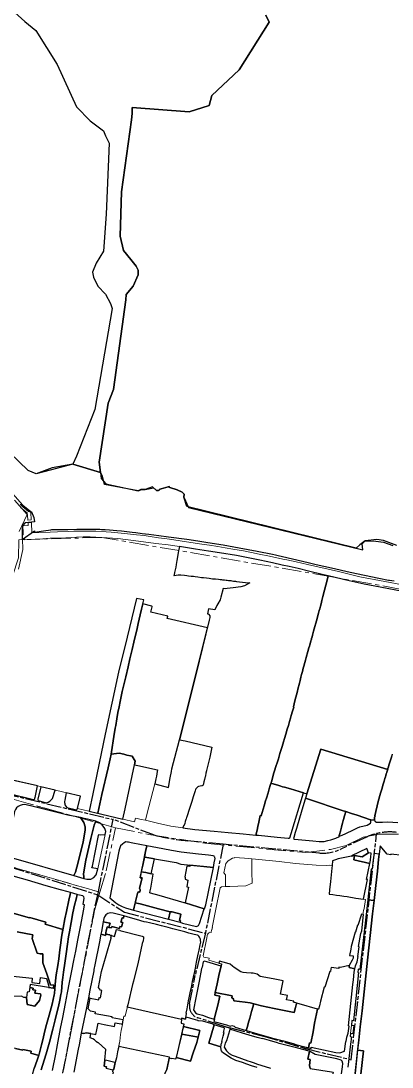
# Model space of a CAD drawing. Header units: millimetres. Extents: x 125232 to 134072, y 142885 to 152835.
# Drawn here: x 130774 to 131383, y 148091 to 149808 of the extents above; entities that cross this region are included whole.
import ezdxf

# ---------------------------------------------------------------- set-up
doc = ezdxf.new("R2010")
doc.units = ezdxf.units.MM
doc.linetypes.add('ACAD_ISO08W100', pattern=[36, 24, -3, 6, -3])
doc.linetypes.add('CENTER', pattern=[50.8, 31.75, -6.35, 6.35, -6.35])
for name, color, linetype, lineweight in [('apartment', 42, 'Continuous', 0), ('government', 221, 'Continuous', 0), ('historical site', 232, 'Continuous', 0), ('municipal utilities', 151, 'Continuous', 0), ('parking', 8, 'Continuous', 0), ('school', 31, 'Continuous', 0), ('super block', 6, 'CENTER', 0)]:
    doc.layers.add(name, color=color, linetype=linetype, lineweight=lineweight)
for name, color, linetype in [('commerce', 10, 'Continuous'), ('commerce and residence', 32, 'Continuous'), ('culture', 21, 'Continuous'), ('green & plaza', 80, 'Continuous'), ('hospital', 231, 'Continuous'), ('military', 76, 'Continuous'), ('research & university', 30, 'Continuous'), ('residence', 2, 'Continuous'), ('residence-bad', 41, 'Continuous'), ('villadom', 51, 'Continuous'), ('water', 4, 'Continuous'), ('老城北中心线', 7, 'ACAD_ISO08W100')]:
    doc.layers.add(name, color=color, linetype=linetype)

msp = doc.modelspace()

# ---------------------------------------------------------------- linework, layer by layer
at = {"layer": 'apartment'}
for points in [[(130966.3, 148263.8), (130970.6, 148283.7), (130972.9, 148294.1), (130974.5, 148298.7), (130975.3, 148303.1), (130974.9, 148304.9), (130973, 148306.1), (130936.1, 148315.6), (130936.2, 148315.9), (130930.7, 148317.3), (130927.5, 148305.8), (130922.7, 148307.1), (130921.6, 148303.3), (130921.9, 148303.1), (130913.8, 148274.4), (130906.3, 148248.2), (130901.2, 148221.8), (130904.7, 148217.4), (130906.6, 148216.9), (130904.4, 148205.3), (130902.3, 148205.6), (130901.8, 148201.8), (130887.9, 148204.6), (130884.2, 148186.8), (130888.3, 148183), (130896.3, 148181.6), (130895.8, 148179), (130923.6, 148173.8), (130923.5, 148172.3), (130942, 148168.8), (130943.1, 148175), (130944.2, 148174.8), (130944.9, 148175.2), (130948.1, 148188.6), (130949.5, 148193.6), (130952.4, 148205.6), (130953.4, 148210.7), (130953.8, 148212.5), (130957.3, 148227.2), (130958.5, 148232.3)], [(131038.8, 148150.2), (131041.5, 148162.3), (131036.7, 148163.3), (131037.7, 148170.2), (130948.6, 148190.5), (130948.1, 148188.6), (130944.9, 148175.2), (130944.2, 148174.8), (130943.1, 148175), (130942, 148168.8), (130940.7, 148161.4), (130938.6, 148151.3), (130937.3, 148145), (130936.3, 148134.1), (130934.5, 148125.4), (131017.7, 148107.8), (131017.2, 148105.9), (131021.5, 148105), (131021.7, 148105.7), (131027.8, 148104.3), (131028.7, 148107.2), (131032.7, 148123.7)], [(130936.3, 148134.1), (130937.3, 148145), (130938.6, 148151.3), (130940.7, 148161.4), (130938.4, 148162.2), (130928.9, 148164.2), (130927.7, 148158.1), (130910.8, 148161.6), (130900.6, 148163.4), (130898.4, 148152.4), (130896.8, 148145.1), (130895, 148145.5), (130889, 148146.6), (130887.4, 148139.6), (130892, 148137.6), (130894.5, 148136), (130897.9, 148133), (130900.5, 148131.2), (130900.7, 148131.7), (130913.2, 148120.3), (130911.9, 148102.6), (130915, 148102.1), (130925.7, 148099.4), (130928.6, 148099), (130930.6, 148106.8), (130932.7, 148116.6)]]:
    msp.add_lwpolyline(points, close=True, dxfattribs=at)
at = {"layer": 'commerce'}
for points in [[(130960.3, 148587.3), (130961.6, 148593.2), (130956.4, 148601.3), (130954, 148601.9), (130947.8, 148603.4), (130942.7, 148604.6), (130935.4, 148606.4), (130921.9, 148604.8), (130920.7, 148597.1), (130917, 148582.2), (130907, 148538.9), (130900.3, 148508.3), (130900.3, 148507.8), (130906.7, 148506.5), (130941.2, 148498.2), (130941.2, 148498.2), (130945.1, 148515.2)], [(131237.5, 148541.3), (131216.4, 148547.7), (131206.6, 148550.5), (131203.3, 148551.4), (131200.1, 148552.4), (131197, 148553.4), (131184.1, 148557.4), (131182.9, 148553.5), (131181.4, 148548.2), (131179.4, 148541.5), (131176.8, 148532.4), (131175.4, 148528.1), (131173.1, 148520.2), (131168.1, 148503.8), (131166.6, 148504.2), (131164.2, 148493.2), (131162.6, 148486.2), (131161.3, 148480.4), (131159.2, 148472.1), (131163.8, 148471.7), (131194.1, 148468.7), (131212.2, 148466.9), (131214.3, 148467), (131215.2, 148467.7), (131217.4, 148474.7)], [(131304.5, 148501.9), (131305.4, 148505.4), (131306.9, 148510.7), (131302.7, 148511.8), (131244.2, 148531.4), (131240.8, 148532.4), (131240.3, 148530.9), (131234.7, 148513.1), (131225.9, 148482.9), (131223.9, 148476.5), (131221.5, 148468.3), (131221.1, 148466.6), (131222.7, 148465.5), (131253.1, 148462.4), (131263.3, 148461.5), (131271.2, 148461.5), (131277.6, 148463.2), (131282.4, 148464.3), (131290.6, 148467), (131296.6, 148469.7), (131296.3, 148470.3), (131296, 148471.2), (131296.4, 148472.8), (131298, 148478.4), (131298.6, 148480.7), (131299.8, 148484.8), (131300.6, 148487.9), (131301.7, 148491.7), (131302.8, 148495.8), (131303.7, 148499.2)], [(130978.5, 148445.1), (130980.5, 148454.3), (130957.4, 148458.9), (130954.7, 148459.5), (130950.6, 148460.3), (130949.1, 148460.6), (130946.4, 148460.8), (130946.2, 148460.8), (130943.6, 148459.5), (130940.5, 148457.3), (130937.5, 148454.4), (130935.7, 148449.7), (130934.6, 148445.9), (130919.9, 148368.9), (130929.8, 148360.7), (130934.5, 148357.8), (130940.2, 148355), (130945.8, 148352.8), (130958.7, 148348.7), (130965.5, 148376.3), (130966.5, 148379), (130969, 148378.4), (130969.9, 148382.4), (130968.8, 148384.8), (130973.1, 148401.7), (130969.4, 148402.2), (130974.4, 148425.3)], [(131347.8, 148436.1), (131348.3, 148442.5), (131343.9, 148442.9), (131333.9, 148436.6), (131321.1, 148438.4), (131320.2, 148431.5), (131346.4, 148425.5), (131347, 148427.8)], [(131358.7, 148413), (131360.7, 148431.8), (131361.8, 148441), (131353.3, 148441.9), (131352.5, 148435.4), (131351.4, 148427.3), (131350.2, 148416), (131348.6, 148416.2), (131343.5, 148371.9), (131343, 148365.8), (131353.2, 148364.7), (131356, 148389.1)], [(130993.4, 148433.3), (130980.8, 148435.5), (130976.6, 148435.9), (130974.4, 148425.3), (130971.5, 148412), (130978.7, 148410.5), (130987.8, 148408.5)], [(130941.1, 148328.7), (130938.1, 148329.4), (130939.9, 148336.1), (130942.2, 148335.7), (130943, 148339.4), (130934.1, 148341.9), (130925.6, 148344.1), (130921.2, 148344.5), (130916.8, 148343.4), (130913.6, 148341.3), (130911, 148338), (130909.8, 148335.1), (130908.9, 148329.8), (130911.5, 148329.3), (130917, 148328.2), (130920.3, 148327.5), (130918.9, 148322.5), (130918.5, 148320.7), (130922.5, 148319.7), (130923.2, 148322.1), (130935.5, 148319), (130936.4, 148322.3), (130939.3, 148321.7)], [(131036.6, 148342.5), (131022, 148346.3), (131019.1, 148345.9), (131016, 148334.1), (131035.3, 148329), (131035.9, 148331.4), (131034, 148331.9)], [(131331.7, 148310.4), (131333, 148315.2), (131336.2, 148341.7), (131335, 148341.8), (131332.9, 148342.2), (131326.8, 148323.9), (131326, 148324.2), (131322.8, 148312.8), (131322.1, 148312.9), (131315.7, 148289.5), (131315.1, 148285.1), (131313.2, 148274.6), (131319.1, 148274.1), (131318.9, 148270.3), (131317.6, 148266.7), (131312.5, 148258.3), (131312.2, 148254.6), (131321.6, 148252.8), (131323, 148257.5), (131325.6, 148263.9), (131327.1, 148272.8), (131326.5, 148273.1), (131328.9, 148288.9), (131327.5, 148289.1)], [(130921.9, 148303.1), (130921.6, 148303.3), (130922.7, 148307.1), (130919.9, 148307.9), (130919.9, 148308.3), (130913.1, 148309.3), (130912.8, 148307.6), (130909.6, 148308.3), (130905.3, 148309.5), (130902.8, 148296.9), (130895.2, 148259), (130893.6, 148251.8), (130893.6, 148249.6), (130887.1, 148217.5), (130884.7, 148205.3), (130901.8, 148201.8), (130902.3, 148205.6), (130904.4, 148205.3), (130906.6, 148216.9), (130904.7, 148217.4), (130901.2, 148221.8), (130906.3, 148248.2), (130913.8, 148274.4)], [(130942, 148168.8), (130923.5, 148172.3), (130923.6, 148173.8), (130895.8, 148179), (130896.3, 148181.6), (130888.3, 148183), (130884.2, 148186.8), (130887.9, 148204.6), (130884.7, 148205.3), (130881.4, 148188.8), (130877.3, 148168.1), (130873.1, 148147), (130876.6, 148146.4), (130881.8, 148147.9), (130895, 148145.5), (130896.8, 148145.1), (130898.4, 148152.4), (130900.6, 148163.4), (130910.8, 148161.6), (130927.7, 148158.1), (130928.9, 148164.2), (130938.4, 148162.2), (130940.7, 148161.4)]]:
    msp.add_lwpolyline(points, close=True, dxfattribs=at)
msp.add_lwpolyline([(131322.2, 148081.2), (131328.1, 148135.5), (131330.7, 148157.4), (131333.6, 148183.5), (131342.3, 148266.8), (131346.9, 148307.1), (131350.9, 148342.7), (131353.2, 148364.7), (131343, 148365.8), (131330.2, 148251.8), (131327.2, 148252.3), (131326.8, 148246.6), (131327.9, 148246.5), (131323.3, 148204), (131319.4, 148167.4), (131316.8, 148167.7), (131316, 148160), (131319.9, 148159.5), (131318.4, 148146.1), (131314.6, 148146.6), (131314, 148141.4), (131316.4, 148141), (131314.8, 148129.1), (131310.2, 148091.5)], dxfattribs=at)
at = {"layer": 'commerce and residence'}
for points in [[(131090.9, 148437.3), (131089.4, 148438.3), (131081.5, 148438.9), (131065.2, 148440.5), (131036.8, 148444), (131020.8, 148446.9), (131006.7, 148449.5), (130980.5, 148454.3), (130978.5, 148445.1), (130976.6, 148435.9), (130980.8, 148435.5), (131028.9, 148427.2), (131036.6, 148424.1), (131090, 148418.9), (131091.3, 148426.8), (131092.4, 148433.6), (131092.3, 148434.7), (131092, 148435.7), (131091.5, 148436.5)], [(131302.1, 148097.6), (131301.2, 148100.9), (131299.4, 148103), (131292.3, 148104.9), (131256.7, 148112.2), (131247.2, 148117.5), (131244.6, 148104.5), (131248.5, 148103.9), (131247.2, 148093.9), (131248.7, 148089.3), (131283.2, 148083.7), (131286, 148083.1), (131285.3, 148078.9), (131299.2, 148076.6), (131301.4, 148091.9)]]:
    msp.add_lwpolyline(points, close=True, dxfattribs=at)
at = {"layer": 'culture'}
msp.add_lwpolyline([(130739.7, 148350.2), (130788.3, 148336.2), (130788.6, 148336.7), (130814.9, 148329), (130814.1, 148325.8), (130843, 148317.1), (130843.4, 148319.4), (130846.2, 148334.5), (130848.8, 148346.8), (130852.8, 148365.3), (130854.8, 148374.6), (130855.6, 148377.8), (130851.5, 148379.1), (130839, 148382.4), (130815.7, 148389), (130785.1, 148397.9), (130751.5, 148407.5)], dxfattribs=at)
at = {"layer": 'government'}
msp.add_lwpolyline([(130745.1, 148565.6), (130801.3, 148552.7), (130871.6, 148535.7), (130867.1, 148515.8), (130885.6, 148511.1), (130885.8, 148511.1), (130892.2, 148539.7), (130912.4, 148637.7), (130934.4, 148739.2), (130948.3, 148796.8), (130963.6, 148860.3), (130975.6, 148858.1), (130974, 148851.2), (130989.6, 148847.5), (130987.2, 148837.9), (131015.1, 148831.2), (131014.2, 148827.3), (131080, 148812.2), (131083.1, 148824.5), (131084.1, 148828.8), (131084, 148830.5), (131083.8, 148832), (131082.5, 148834.2), (131081.6, 148834.9), (131080.1, 148835.2), (131082, 148843.4), (131091.9, 148841.4), (131092.6, 148842.8), (131095.6, 148848.7), (131097.2, 148851.6), (131100.6, 148858), (131102.2, 148862.5), (131105.7, 148876.7), (131110.2, 148876.1), (131112.6, 148876.7), (131122.2, 148877.5), (131134.5, 148879.5), (131140.9, 148880.8), (131149.3, 148885.7), (131147.1, 148885.7), (131127.8, 148888), (131125.9, 148888.4), (131122.7, 148888.9), (131120.2, 148889.4), (131118.4, 148889.5), (131115.8, 148889.8), (131114.4, 148889.9), (131112.5, 148890.1), (131110.6, 148890.3), (131108, 148890.7), (131105.7, 148891), (131104.7, 148891.1), (131102.8, 148891.4), (131101, 148891.5), (131098, 148891.8), (131093.1, 148892.2), (131088.2, 148892.7), (131083.1, 148893.3), (131078.5, 148893.9), (131073.7, 148894.5), (131070.2, 148894.9), (131064.1, 148895.8), (131059.9, 148896.4), (131057.4, 148896.7), (131053.4, 148897.1), (131048.9, 148897.6), (131046, 148897.9), (131042.3, 148898.5), (131036.1, 148899.3), (131033.6, 148899.2), (131031.8, 148898.9), (131025, 148897.9), (131025.2, 148899), (131026.2, 148902.6), (131028, 148911.8), (131028.9, 148916), (131029.8, 148922.7), (131032, 148934.9), (131032.8, 148938.4), (131034.1, 148945.4), (131033.9, 148945.4), (131015.7, 148948), (130995.2, 148950.5), (130967.2, 148954.2), (130945.7, 148957), (130933.2, 148958.4), (130906.7, 148960.4), (130887.5, 148961.3), (130876, 148961.5), (130865.4, 148960.8), (130847.8, 148959.9), (130836.6, 148959.3), (130822.3, 148959), (130804.2, 148957.8), (130790.8, 148957.1), (130779.9, 148956.5), (130779.8, 148958.1), (130776.8, 148958.1), (130777.2, 148940.4), (130770.1, 148908.4)], dxfattribs=at)
for points in [[(131153, 148411.6), (131152.7, 148429.7), (131153, 148433), (131140.9, 148434), (131124.6, 148435.1), (131124.6, 148434.5), (131121.2, 148434.2), (131114.1, 148429.9), (131110, 148425.2), (131106.9, 148410), (131109.5, 148406.8), (131109.7, 148387.8), (131116.9, 148387.7), (131143, 148388.6), (131153.2, 148393.3)], [(130789.4, 148226.8), (130819.5, 148221.9), (130819.8, 148224.2), (130816, 148237), (130806.3, 148238.3), (130804.9, 148228.6), (130791.9, 148230.2), (130792.6, 148237.4), (130740.3, 148242.6), (130739.4, 148233.6), (130739.9, 148233.6), (130739.1, 148226.6), (130724.8, 148228.2), (130723.3, 148210.9), (130722.9, 148206.2), (130775.2, 148207.9), (130779.1, 148205.8), (130783.5, 148205.4), (130784.2, 148214.2), (130787.8, 148215)]]:
    msp.add_lwpolyline(points, close=True, dxfattribs=at)
at = {"layer": 'green & plaza'}
for points in [[(130753.4, 149831.2), (130780.6, 149807), (130798.4, 149792.1), (130833.6, 149736.4), (130865.2, 149666.8), (130887.9, 149644.1), (130909.3, 149627.5), (130913, 149619.4), (130918.9, 149607), (130913.7, 149490.5), (130909.3, 149429.9), (130897.5, 149410.1), (130891.6, 149395.5), (130893.1, 149387.4), (130900.5, 149372.7), (130912.9, 149359.6), (130921, 149344.2), (130923.9, 149335.8), (130895.3, 149170.2), (130865.1, 149093.6), (130859.3, 149080.4), (130904.5, 149066.7), (130902.4, 149083.8), (130917.3, 149180.5), (130925.9, 149203), (130945.9, 149350.2), (130946.6, 149358.8), (130958.1, 149372.7), (130966.6, 149391.2), (130966.6, 149399), (130963, 149405.4), (130954.5, 149416.1), (130942.4, 149431), (130936.7, 149454.5), (130938.8, 149527.3), (130955.2, 149645.4), (130956.6, 149656), (130956.7, 149665.5), (131050, 149658.4), (131082.7, 149669.1), (131087, 149685.4), (131132, 149727.7), (131181.2, 149805.9), (131175.5, 149817.3)], [(131390.6, 148947), (131368.5, 148955.5), (131357.8, 148957), (131338.6, 148954.8), (131330, 148948.4), (131323.9, 148942.9), (131046.2, 149011.3), (131041.2, 149026.2), (131041.9, 149031.2), (131038.4, 149034.7), (131030.5, 149038.3), (131018.4, 149042.5), (131017, 149044), (131009.9, 149041.8), (131002.1, 149039.7), (131000.6, 149037.6), (130996.4, 149037.6), (130989.9, 149043.3), (130977.9, 149039), (130970.7, 149039), (130966.5, 149036.9), (130910.9, 149047.5), (130908.1, 149061), (130904.5, 149066.7), (130859.3, 149080.4), (130822.2, 149070.6), (130799.1, 149065), (130785.9, 149070.1), (130724.3, 149129.5)], [(130826, 148085.7), (130831.1, 148112.4), (130834, 148127.8), (130839.2, 148154.7), (130842.8, 148173), (130847.3, 148196), (130850.7, 148213.5), (130853.9, 148230.1), (130857.6, 148249.1), (130860.9, 148266.4), (130863.9, 148281.8), (130867.4, 148299.6), (130871.6, 148321.6), (130877.3, 148350.8), (130878.2, 148357.7), (130876, 148358.1), (130878, 148368.5), (130877.5, 148370.7), (130875.4, 148372.5), (130872.8, 148372.7), (130867.4, 148374.3), (130866.6, 148374.6), (130864.7, 148366.8), (130862.1, 148357.3), (130859.4, 148344.6), (130856.4, 148328.9), (130853.5, 148313.2), (130852.3, 148305.3), (130850.4, 148293.3), (130848.4, 148277.5), (130847.3, 148269.7), (130846.2, 148262.1), (130843.9, 148247.4), (130842.8, 148238.7), (130842, 148230.9), (130840.4, 148214.8), (130839.7, 148210.8), (130837.8, 148201.1), (130835.7, 148191.1), (130832.8, 148180.2), (130830.2, 148168.8), (130826.2, 148153.6), (130820.7, 148132.3), (130815.7, 148113.4), (130812.3, 148102.8), (130807.5, 148086.9)]]:
    msp.add_lwpolyline(points, dxfattribs=at)
msp.add_lwpolyline([(130760.2, 149032.5), (130777.3, 149013.6), (130788.8, 149004.1), (130791.4, 149002.5), (130795.2, 148993.1), (130796.5, 148986), (130781.5, 148984.4, 0.267518), (130776.2, 148975), (130776.3, 148957.2), (130796.3, 148971.3), (130796.6, 148968.8), (130811.3, 148971.1), (130823, 148973.1), (130824.6, 148973.4), (130845.8, 148973.5), (130847.2, 148973.4), (130850.8, 148973.4), (130865.7, 148974.2), (130868.7, 148973.8), (130889.7, 148974.2), (130891.2, 148973.8), (130895.6, 148974.2), (130897.1, 148974.1), (130900, 148974), (130903.3, 148974.2), (130906, 148973.6), (130912.1, 148973.4), (130919.6, 148972.7), (130931.5, 148971.6), (130939.1, 148971), (130956.8, 148969), (130962.8, 148968.4), (130973.1, 148967), (130983.9, 148965.6), (131000.1, 148963.4), (131000.1, 148963.8), (131016.4, 148961.5), (131046.2, 148957.3), (131064.1, 148954.8), (131080.4, 148952), (131105.6, 148948), (131132.1, 148943.2), (131161.6, 148937.7), (131186.7, 148932.8), (131191.7, 148931.9), (131196, 148930.9), (131226.7, 148923.7), (131247.2, 148918.9), (131258.3, 148916.1), (131283.2, 148910.5), (131314, 148903.6), (131337.4, 148898.3), (131360.9, 148893.7), (131377.1, 148890.5), (131378.7, 148890.5), (131386.1, 148889)], format="xyb", dxfattribs=at)
for points in [[(130760.4, 148562.1), (130755.8, 148541.5, 0.427978), (130756.9, 148539.9), (130794.7, 148530.4, 0.4873), (130796.7, 148531.5), (130797.1, 148533.1), (130797.2, 148533.7), (130801.3, 148552.7)], [(130830, 148545.8), (130806.5, 148551.5), (130801.9, 148530.8), (130801.8, 148529.9), (130802.3, 148528.7), (130815.7, 148525.2, 0.1698), (130826, 148532.1)], [(130871.6, 148535.7), (130848.1, 148541.4), (130846.1, 148529.2, 0.129323), (130846.3, 148521.9), (130849.3, 148517.6), (130865.3, 148513.6), (130866.3, 148514.5), (130867.1, 148515.8)], [(130877.4, 148492.5), (130871.6, 148500.7), (130851.1, 148504.8), (130794, 148518.8), (130782.9, 148521.6, 0.46301), (130763, 148507.4), (130761.5, 148499.6), (130759.1, 148488.5), (130750.8, 148449.8), (130753.4, 148440.8), (130756.3, 148437.7), (130761.8, 148434.2), (130861.1, 148405.6), (130863.7, 148411.5), (130865.9, 148419.4), (130876.1, 148460.7), (130879.6, 148480.6), (130879.7, 148483.4), (130879.4, 148485.6)]]:
    msp.add_lwpolyline(points, format="xyb", close=True, dxfattribs=at)
for points in [[(130911.7, 148482.7), (130907.4, 148488.8), (130903.1, 148492.2), (130896.8, 148494.7), (130894, 148488.6), (130888.7, 148466.2), (130880.7, 148431.1), (130876.9, 148408.6), (130877.1, 148403.7), (130877.3, 148401), (130882.1, 148399.8), (130888.5, 148400), (130893.4, 148402.5), (130897.4, 148406.9), (130900.1, 148416.5), (130890.3, 148418.4), (130891.5, 148421.3), (130901.5, 148471.5), (130901.6, 148472.8), (130905, 148472.3), (130912.2, 148473), (130913.1, 148478.2)], [(131343.9, 148442.9), (131341.3, 148450.1), (131316.1, 148438), (131316.3, 148437.4), (131321.1, 148438.4), (131333.9, 148436.6)], [(130915.6, 148321.5), (130918.5, 148320.7), (130918.9, 148322.5), (130920.3, 148327.5), (130917, 148328.2), (130911.5, 148329.3), (130908.9, 148329.8), (130906.2, 148313.9), (130905.3, 148309.5), (130909.6, 148308.3), (130912.8, 148307.6), (130913.1, 148309.3), (130913.6, 148312.2), (130914.1, 148314.6)]]:
    msp.add_lwpolyline(points, close=True, dxfattribs=at)
at = {"layer": 'historical site'}
for points in [[(130773.6, 149009.3), (130778.7, 149005), (130784.3, 149000.5), (130785.3, 148990.5), (130785.5, 148988.6), (130791, 148989), (130790.3, 149001.2), (130789.2, 149001.6), (130786.7, 149003.1), (130783.5, 149005.5), (130778, 149010.1), (130773, 149015)], [(131400.1, 148882.8), (131370.9, 148887.9), (131329.7, 148896), (131294.8, 148904.3), (131244.3, 148916), (131225.4, 148920.3), (131210, 148923.7), (131203.7, 148925), (131181.9, 148929.5), (131164.6, 148933.2), (131152.3, 148935.8), (131138.9, 148938.2), (131121.4, 148941.2), (131108.8, 148943.5), (131096.8, 148945.4), (131083.3, 148947.6), (131071, 148949.5), (131052.7, 148952.3), (131035, 148954.7), (131017.7, 148957.3), (131009.6, 148958.7), (131000, 148959.8), (130986.1, 148961.7), (130976.1, 148963.4), (130963.5, 148964.6), (130943.7, 148966.7), (130921.9, 148969.1), (130914, 148969.7), (130897, 148970.6), (130888.1, 148970.7), (130876.5, 148970.6), (130860.9, 148970.5), (130852, 148970.2), (130834, 148969.4), (130821.8, 148969), (130792.1, 148967.9), (130791.2, 148985), (130785.9, 148984.6), (130785.7, 148980.1), (130777.1, 148979.6), (130777.7, 148968.2), (130777.7, 148966.7), (130777.7, 148964.4), (130776.2, 148964.6), (130776.5, 148958.1), (130779.8, 148958.1), (130779.9, 148956.5), (130790.8, 148957.1), (130804.2, 148957.8), (130822.3, 148959), (130836.6, 148959.3), (130847.8, 148959.9), (130865.4, 148960.8), (130876, 148961.5), (130887.5, 148961.3), (130906.7, 148960.4), (130933.2, 148958.4), (130945.7, 148957), (130967.2, 148954.2), (130995.2, 148950.5), (131015.7, 148948), (131033.9, 148945.4), (131060.5, 148941.1), (131081.5, 148937.8), (131099.8, 148935.1), (131127.8, 148930.5), (131143.8, 148927.5), (131165.8, 148923.1), (131186.8, 148918.6), (131202.6, 148915.1), (131213.8, 148912.5), (131228.7, 148909.2), (131245.7, 148905.3), (131268.4, 148899.7), (131289.6, 148894.6), (131312.6, 148889.2), (131337.1, 148883.9), (131363.1, 148878.6), (131426.2, 148866.7)]]:
    msp.add_lwpolyline(points, dxfattribs=at)
at = {"layer": 'hospital'}
msp.add_lwpolyline([(130740.3, 148242.6), (130792.6, 148237.4), (130791.9, 148230.2), (130804.9, 148228.6), (130806.3, 148238.3), (130816, 148237), (130819.8, 148224.2), (130819.5, 148221.9), (130827.3, 148220.7), (130827.8, 148226.1), (130822.7, 148226.5), (130816.7, 148244.7), (130809.8, 148262.5), (130810.3, 148266.3), (130810.1, 148277.4), (130805.9, 148277.5), (130800.6, 148278.3), (130792.6, 148302.2), (130792.9, 148305.2), (130793.4, 148308.3), (130768.2, 148313.4)], dxfattribs=at)
msp.add_lwpolyline([(131335.9, 148118.3), (131326.3, 148119.3), (131322.2, 148081.2), (131313.7, 148009.9), (131323.6, 148009), (131327.4, 148041.8)], close=True, dxfattribs=at)
at = {"layer": 'military'}
msp.add_lwpolyline([(131401, 148438.6), (131380.8, 148440.9), (131380.6, 148439.8), (131374.5, 148440.5), (131363.5, 148454.3), (131361.8, 148441), (131360.7, 148431.8), (131358.7, 148413), (131356, 148389.1), (131353.2, 148364.6), (131350.9, 148342.7), (131346.9, 148307.1), (131342.3, 148266.8), (131333.6, 148183.5), (131330.7, 148157.4), (131328.1, 148135.5), (131326.3, 148119.3), (131335.9, 148118.3), (131327.4, 148041.8)], dxfattribs=at)
at = {"layer": 'municipal utilities'}
msp.add_lwpolyline([(131319.9, 148159.5), (131316, 148160), (131314.6, 148146.6), (131318.4, 148146.1)], close=True, dxfattribs=at)
at = {"layer": 'parking'}
msp.add_lwpolyline([(130912.2, 148473), (130905, 148472.3), (130901.6, 148472.8), (130901.5, 148471.5), (130891.5, 148421.3), (130890.3, 148418.4), (130900.1, 148416.5)], close=True, dxfattribs=at)
at = {"layer": 'research & university'}
msp.add_lwpolyline([(131080, 148812.2), (131014.2, 148827.3), (131015.1, 148831.2), (130987.2, 148837.9), (130989.4, 148846.7), (130988.7, 148847.7), (130974, 148851.2), (130972, 148842.6), (130969.8, 148833.3), (130966.5, 148819.2), (130964, 148808.1), (130961.6, 148797.9), (130959.3, 148788.5), (130956.5, 148776.7), (130952.8, 148761), (130949.8, 148748.1), (130946.1, 148731.9), (130942.4, 148716.5), (130940.3, 148707.5), (130936.7, 148691.5), (130935, 148682.7), (130933.3, 148673.4), (130931.4, 148662.7), (130929.7, 148652.1), (130928.9, 148647.4), (130926.5, 148633.6), (130922.5, 148608.6), (130921.9, 148604.8), (130935.4, 148606.4), (130942.7, 148604.6), (130947.8, 148603.4), (130954, 148601.9), (130956.4, 148601.3), (130961.6, 148593.2), (130960.3, 148587.3), (130965.7, 148586.2), (130997.9, 148579.2), (130998.3, 148579), (130997.7, 148576.2), (130996.3, 148568.9), (130995.4, 148564.4), (130993.5, 148555.9), (131016.2, 148550.4), (131018.9, 148566.1), (131020.8, 148576.4), (131021.1, 148576.4), (131021.8, 148580.8), (131034, 148628.6), (131060.9, 148734.9)], close=True, dxfattribs=at)
msp.add_lwpolyline([(130768.2, 148313.4), (130793.4, 148308.3), (130792.9, 148305.2), (130792.6, 148302.2), (130800.6, 148278.3), (130805.9, 148277.5), (130810.1, 148277.4), (130810.3, 148266.3), (130809.8, 148262.5), (130816.7, 148244.7), (130822.7, 148226.5), (130827.8, 148226.1), (130827.3, 148220.7), (130829.8, 148220.3), (130830.8, 148233.1), (130832, 148242.9), (130834.5, 148258.3), (130836.5, 148268.8), (130838.1, 148283.7), (130839.3, 148295.1), (130840.9, 148304.6), (130843, 148317.1), (130814.1, 148325.8), (130814.9, 148329), (130788.6, 148336.7), (130788.3, 148336.2), (130739.7, 148350.2)], dxfattribs=at)
at = {"layer": 'residence'}
for points in [[(131186.5, 148565.6), (131188.6, 148572.7), (131190, 148577.4), (131192.4, 148584.5), (131194.8, 148592.5), (131196.4, 148597.3), (131199, 148605.7), (131201.5, 148614.1), (131202.3, 148617.3), (131204.6, 148625.3), (131206.2, 148630.6), (131208.4, 148637.6), (131211, 148646.1), (131212.7, 148652), (131214.7, 148658.2), (131216.3, 148663.8), (131217.5, 148668.1), (131219.5, 148675.1), (131221.7, 148682.2), (131221.1, 148682.4), (131223.1, 148692.1), (131227.5, 148708.2), (131228.3, 148711.2), (131230.9, 148721.4), (131232, 148725.8), (131233.3, 148730.9), (131234.4, 148735.3), (131235.7, 148740.3), (131237.2, 148746.1), (131237.9, 148749.4), (131239.5, 148755.1), (131240.7, 148759.3), (131241.9, 148763.5), (131244.6, 148773.1), (131246.5, 148779.4), (131247.3, 148782.1), (131248, 148784.4), (131249.1, 148788.1), (131249.8, 148790.7), (131250.1, 148791.8), (131250.5, 148793.4), (131250.8, 148794.5), (131251.5, 148797.4), (131252.1, 148800.1), (131253.7, 148806.7), (131259.9, 148827.5), (131261.2, 148832.5), (131262.3, 148836.3), (131263.4, 148840.4), (131264.2, 148843.5), (131265.3, 148847.4), (131266.3, 148851.3), (131267.1, 148854.3), (131267.8, 148856.7), (131268.4, 148858.9), (131269.3, 148863.5), (131276.8, 148892.2), (131278.1, 148897.3), (131268.4, 148899.7), (131245.7, 148905.3), (131228.7, 148909.2), (131213.8, 148912.5), (131202.6, 148915.1), (131186.8, 148918.6), (131165.8, 148923.1), (131143.8, 148927.5), (131127.8, 148930.5), (131099.8, 148935.1), (131081.5, 148937.8), (131060.5, 148941.1), (131034.1, 148945.4), (131032.8, 148938.4), (131032, 148934.9), (131029.8, 148922.7), (131028.9, 148916), (131028, 148911.8), (131026.2, 148902.6), (131025.2, 148899), (131025.1, 148897.9), (131025.3, 148897.9), (131031.8, 148898.9), (131033.6, 148899.2), (131036.1, 148899.3), (131042.3, 148898.5), (131046, 148897.9), (131048.9, 148897.6), (131053.4, 148897.1), (131057.4, 148896.7), (131059.9, 148896.4), (131064.1, 148895.8), (131070.2, 148894.9), (131073.7, 148894.5), (131078.5, 148893.9), (131083.1, 148893.3), (131088.2, 148892.7), (131093.1, 148892.2), (131098, 148891.8), (131101, 148891.5), (131102.1, 148891.4), (131102.8, 148891.4), (131104.7, 148891.1), (131105.7, 148891), (131107.3, 148890.8), (131108, 148890.7), (131110.6, 148890.3), (131112.4, 148890.1), (131112.6, 148890.1), (131114.4, 148889.9), (131115.8, 148889.8), (131118.4, 148889.5), (131120.2, 148889.4), (131122.7, 148888.9), (131125.9, 148888.4), (131127.8, 148888), (131147.1, 148885.7), (131149.3, 148885.7), (131140.9, 148880.8), (131134.5, 148879.5), (131122.2, 148877.5), (131112.6, 148876.7), (131110.2, 148876.1), (131105.7, 148876.7), (131102.2, 148862.5), (131100.6, 148858), (131097.2, 148851.6), (131095.6, 148848.7), (131092.6, 148842.8), (131091.9, 148841.4), (131082, 148843.4), (131080.1, 148835.2), (131081.6, 148834.9), (131082.5, 148834.2), (131083.8, 148832), (131084, 148830.5), (131084.1, 148828.8), (131083.1, 148824.5), (131060.9, 148734.9), (131034.1, 148628.6), (131043.3, 148626.5), (131087.4, 148616.1), (131083.7, 148600.1), (131078.4, 148578.1), (131078.2, 148577.3), (131078.2, 148576.9), (131078, 148576.3), (131077.7, 148574.9), (131077.5, 148574), (131077.3, 148573.1), (131076.7, 148570.1), (131076, 148567.1), (131075.8, 148566), (131075.2, 148563.2), (131074.3, 148559.4), (131073.6, 148556.5), (131073.4, 148555.9), (131073.3, 148555.4), (131073.2, 148554.7), (131073, 148554), (131071.5, 148553), (131070.6, 148552.8), (131065.4, 148551.8), (131064, 148551.1), (131063, 148550.2), (131062.4, 148549.7), (131060.8, 148548), (131060.3, 148547.1), (131060.2, 148546.9), (131059.6, 148544.9), (131056.6, 148535), (131054.2, 148527.4), (131050.1, 148514.2), (131046.7, 148503.7), (131046, 148502), (131045.7, 148500.7), (131045.1, 148498.8), (131044.8, 148497.9), (131044.2, 148496), (131043.6, 148494.1), (131042.7, 148491), (131041.4, 148487.1), (131040.5, 148487.3), (131039.8, 148484), (131059.3, 148481.5), (131091, 148478.5), (131114.1, 148476.3), (131138.7, 148474), (131159.2, 148472.1), (131161.3, 148480.4), (131162.6, 148486.2), (131164.2, 148493.2), (131166.6, 148504.2), (131168.1, 148503.8), (131173.1, 148520.2), (131175.4, 148528.1), (131176.8, 148532.4), (131179.4, 148541.5), (131181.4, 148548.2), (131182.9, 148553.5), (131184.8, 148559.7)], [(131374, 148574.7), (131374.3, 148575.4), (131374.8, 148577.1), (131374.9, 148577.5), (131375.1, 148578.1), (131375.3, 148578.7), (131375.5, 148579.4), (131375.6, 148579.8), (131266.1, 148613.2), (131243.1, 148539.8), (131240.8, 148532.4), (131244.2, 148531.4), (131302.7, 148511.8), (131306.9, 148510.7), (131316.3, 148507.6), (131325.6, 148504.9), (131347.2, 148497), (131348.2, 148497), (131354.2, 148497), (131354.2, 148500.7), (131355.1, 148503.6), (131354.4, 148503.8), (131360, 148527.4), (131363.9, 148540.8), (131366.3, 148549.1), (131367.8, 148554.1), (131369.7, 148560.4), (131371.1, 148565.1), (131372, 148567.9), (131372.6, 148569.9), (131373.3, 148572.4)], [(131090, 148418.9), (131051.1, 148422.7), (131050.9, 148420.7), (131046, 148421.1), (131042.9, 148403.6), (131043.4, 148403.1), (131043.3, 148399.8), (131048, 148398.3), (131046.1, 148387.3), (131048.8, 148386.8), (131043.7, 148361.1), (131074.8, 148351.2), (131075.2, 148351.1), (131076.3, 148354.3), (131077.5, 148357.5)], [(131000, 148351.1), (130969.7, 148359.1), (130961.7, 148360.8), (130958.7, 148348.7), (131016, 148334.1), (131019.1, 148345.9)], [(131044.7, 148173.2), (131045.2, 148175.4), (131045, 148175.4), (131045.8, 148179.6), (131045.2, 148179.8), (131046.6, 148187), (131049.2, 148199.9), (131050.2, 148205), (131052.4, 148215.8), (131053.7, 148222.1), (131055.7, 148231.8), (131057.3, 148239.2), (131059.2, 148248.5), (131060.8, 148256.3), (131061, 148257.8), (131060.9, 148257.8), (131062.6, 148266.1), (131065.3, 148278.8), (131066.3, 148283.4), (131068.1, 148292), (131068.9, 148296.3), (131068.8, 148299), (131068.6, 148301.2), (131068.2, 148302.1), (131067.2, 148304.4), (131066, 148306.2), (131065, 148307.3), (131063.9, 148307.8), (131058.1, 148309.2), (131049.7, 148311.4), (131042.8, 148313.3), (131034, 148315.6), (131023, 148318.4), (131015.8, 148320.3), (131004.5, 148323.2), (130996.3, 148325.3), (130985.2, 148328.2), (130979.8, 148329.3), (130976.2, 148330), (130963.6, 148333.7), (130950, 148337.5), (130946.5, 148338.4), (130943, 148339.4), (130942.2, 148335.7), (130939.9, 148336.1), (130938.1, 148329.4), (130941.1, 148328.7), (130939.3, 148321.7), (130936.4, 148322.3), (130935.5, 148319), (130923.2, 148322.1), (130922.5, 148319.7), (130918.5, 148320.7), (130915.6, 148321.5), (130914.1, 148314.6), (130913.6, 148312.2), (130913.1, 148309.3), (130919.9, 148308.3), (130919.9, 148307.9), (130922.7, 148307.1), (130927.5, 148305.8), (130930.7, 148317.3), (130936.2, 148315.9), (130936.1, 148315.6), (130973, 148306.1), (130974.9, 148304.9), (130975.3, 148303.1), (130974.5, 148298.7), (130972.9, 148294.1), (130970.6, 148283.7), (130966.3, 148263.8), (130958.5, 148232.3), (130957.3, 148227.2), (130953.8, 148212.5), (130953.4, 148210.7), (130952.4, 148205.6), (130949.5, 148193.6), (130948.6, 148190.5), (131037.7, 148170.2), (131038.1, 148171.7), (131044, 148170.3)], [(131099.5, 148244.5), (131102.3, 148257.3), (131079, 148264.2), (131075.3, 148265.3), (131074, 148264.9), (131073.1, 148264.4), (131071.3, 148255.6), (131070.2, 148253), (131066.2, 148232.6), (131061.1, 148205.1), (131057.4, 148185.6), (131060.4, 148180.5), (131063.2, 148178.7), (131071.8, 148176.4), (131082, 148173), (131090.8, 148170.2), (131094.9, 148184.9), (131097.2, 148193.3), (131100.2, 148208), (131091.9, 148209.7), (131092.8, 148214), (131092.8, 148214), (131095.9, 148228.1)], [(131204.3, 148232.8), (131187.8, 148236.1), (131166.7, 148240.1), (131161.6, 148243.9), (131155.2, 148245.4), (131151.8, 148245.5), (131144.3, 148245.9), (131138.5, 148246.4), (131134.6, 148247.8), (131130.3, 148250.3), (131128.1, 148252), (131123.6, 148255.1), (131121.2, 148256.9), (131117.3, 148260.1), (131111.6, 148261.8), (131099.6, 148265.2), (131098.7, 148262), (131103.2, 148260.7), (131102.3, 148257.3), (131099.5, 148244.5), (131095.9, 148228.1), (131092.8, 148214), (131120.4, 148208.4), (131119.9, 148205.3), (131122.8, 148203.3), (131123.3, 148200.1), (131132.4, 148199.1), (131141.7, 148197.7), (131150, 148196.6), (131156, 148195.2), (131168.9, 148192.2), (131189.6, 148187.6), (131222, 148180.8), (131224.4, 148189.1), (131225.6, 148193.4), (131226.5, 148196.4), (131221.4, 148197.8), (131221.7, 148199.4), (131209.6, 148201.6), (131211.1, 148208.9), (131199.8, 148211.1)], [(131318.4, 148226.8), (131319.4, 148234.5), (131320.8, 148247.2), (131321.6, 148252.8), (131312.2, 148254.6), (131312.5, 148258.3), (131298.2, 148254.7), (131295.7, 148255.2), (131295.4, 148253.2), (131283.1, 148255.1), (131282.6, 148252.4), (131281.6, 148248.3), (131280.8, 148248.5), (131272.8, 148222.5), (131271.7, 148222.6), (131265.6, 148199.6), (131263.8, 148191.9), (131262.3, 148186.4), (131260.7, 148186.8), (131260.4, 148186.4), (131255.8, 148163.7), (131253.2, 148149.1), (131249.3, 148130.7), (131247.6, 148131), (131245.8, 148123.2), (131249.9, 148122), (131250.3, 148124), (131290.4, 148115.6), (131297.1, 148114.9), (131304.7, 148117.5), (131306.7, 148133.3), (131307.5, 148133.3), (131308.5, 148140.7), (131310.6, 148147.1), (131312.6, 148158.6), (131311.4, 148158.9), (131315.3, 148195.9)], [(131255.8, 148163.7), (131260.4, 148186.4), (131230.7, 148195.2), (131226.5, 148196.4), (131225.6, 148193.4), (131224.4, 148189.1), (131222, 148180.8), (131189.6, 148187.6), (131168.9, 148192.2), (131156, 148195.2), (131152.5, 148182.6), (131149.3, 148171.8), (131147.4, 148165.2), (131145.5, 148158.2), (131143.6, 148151.5), (131143.8, 148151.5), (131156.5, 148147.9), (131185.3, 148139.7), (131204.5, 148134.4), (131220.4, 148130), (131224.8, 148128.7), (131242.1, 148124.2), (131245.8, 148123.2), (131247.6, 148131), (131249.3, 148130.7), (131253.2, 148149.1)], [(130800.5, 148103), (130802.9, 148109.4), (130803.2, 148110.6), (130790.1, 148114.4), (130790.8, 148117.7), (130777.2, 148120.4), (130777, 148119.4), (130765.1, 148121.7), (130746.8, 148125.2), (130746.1, 148121.2), (130746.6, 148121.1), (130743.8, 148108), (130748.1, 148106.9), (130741.7, 148078), (130726.6, 148081.4), (130725.5, 148076.1), (130731.4, 148074), (130783.6, 148058.9), (130788.7, 148058), (130789.4, 148063.8), (130790.2, 148068.4), (130790.8, 148070.7), (130793.1, 148079.5), (130795.7, 148089.2)], [(131013.2, 148087.3), (131017.7, 148107.8), (130934.5, 148125.4), (130932.7, 148116.6), (130930.6, 148106.8), (130928.6, 148099), (130928.7, 148098.9), (130926.3, 148087.8), (130925.7, 148087.2), (130924.9, 148087.2), (130924.5, 148084.1), (130925.2, 148083.2), (130924.4, 148078.7), (131002.4, 148063.2)]]:
    msp.add_lwpolyline(points, close=True, dxfattribs=at)
for points in [[(131248.7, 148089.3), (131247.2, 148093.9), (131248.5, 148103.9), (131244.6, 148104.5), (131247.2, 148117.5), (131246.9, 148117.6), (131228, 148122.5), (131219.3, 148124.6), (131197.8, 148130.3), (131195, 148131.3), (131182, 148134.9), (131170.4, 148138.1), (131170.2, 148137.6), (131161.7, 148140.1), (131148.5, 148144.1), (131137.3, 148147.2), (131116.9, 148153.5), (131116.3, 148151.2), (131111.3, 148134.3), (131109.2, 148130.7), (131107.3, 148124), (131111.1, 148118.3), (131115.8, 148113.8), (131120.8, 148110.9), (131125.2, 148109.2), (131146, 148101.5), (131149.8, 148100.4), (131156.7, 148098.3), (131160.5, 148096.9), (131183.4, 148089.6)], [(130913.9, 148089.8), (130914.4, 148092), (130910.8, 148092.9), (130911.9, 148102.6), (130913.2, 148120.3), (130900.7, 148131.7), (130900.5, 148131.2), (130897.9, 148133), (130894.5, 148136), (130892, 148137.6), (130887.4, 148139.6), (130889, 148146.6), (130881.8, 148147.9), (130876.6, 148146.4), (130873.1, 148147), (130869.4, 148127.8), (130868, 148121), (130860.8, 148083.1)]]:
    msp.add_lwpolyline(points, dxfattribs=at)
at = {"layer": 'residence-bad'}
for points in [[(131383.2, 148604.7), (131381.7, 148599.9), (131380.8, 148596.8), (131379.7, 148593.2), (131378.7, 148589.9), (131377.7, 148586.8), (131377, 148584.3), (131376, 148581.3), (131375.8, 148580.4), (131375.6, 148579.8), (131375.5, 148579.4), (131375.3, 148578.8), (131375.1, 148578.1), (131374.9, 148577.5), (131374.8, 148577.1), (131374.3, 148575.4), (131374, 148574.7), (131373.3, 148572.4), (131372.6, 148569.9), (131372, 148567.9), (131371.1, 148565.1), (131369.7, 148560.4), (131367.8, 148554.1), (131366.3, 148549.1), (131363.9, 148540.8), (131360, 148527.4), (131354.4, 148503.8), (131355.1, 148503.6), (131354.2, 148500.7), (131354.2, 148497), (131354.4, 148494.9), (131357.3, 148493), (131367.1, 148493.4), (131376.1, 148493.8), (131392.1, 148492.9)], [(130765.1, 148121.7), (130777, 148119.4), (130777.2, 148120.4), (130790.8, 148117.7), (130790.1, 148114.4), (130803.2, 148110.6), (130805.1, 148117.3), (130807.7, 148128), (130810.4, 148138.4), (130813, 148148.7), (130816.1, 148161.5), (130820.2, 148176.7), (130825.1, 148194.8), (130828.7, 148210.1), (130828.9, 148212.1), (130829.8, 148219.7), (130829.8, 148220.3), (130827.3, 148220.7), (130819.5, 148221.9), (130789.4, 148226.8), (130788.8, 148222.2), (130794.3, 148221.2), (130793.7, 148218.4), (130797.9, 148217.9), (130797.1, 148212.5), (130806.4, 148211.4), (130806.6, 148209.4), (130804.7, 148200.6), (130796.8, 148191.4), (130784.1, 148194.4), (130783.5, 148205.4), (130779.1, 148205.8), (130775.2, 148207.9), (130722.9, 148206.2)], [(131161.5, 148090.6), (131152.1, 148093.6), (131144.7, 148096.3), (131137.5, 148098.9), (131126.5, 148102.5), (131118.7, 148106.3), (131111.1, 148111.1), (131105.6, 148115), (131104.6, 148115.9), (131103.2, 148117.9), (131102.6, 148119.5), (131102.1, 148124.7), (131082.4, 148130.6), (131091.1, 148161), (131090.1, 148161.4), (131087.8, 148162.3), (131077.9, 148165.3), (131072.2, 148167), (131065.2, 148167.4), (131064.7, 148167.6), (131064.4, 148167.8), (131053, 148170.9), (131051, 148171.6), (131044.7, 148173.2), (131044, 148170.3), (131038.1, 148171.7), (131037.7, 148170.2), (131036.7, 148163.3), (131041.5, 148162.3), (131040.6, 148158.1), (131067.7, 148151.3), (131064.9, 148140.5), (131062.4, 148131.7), (131056.8, 148114.9), (131052.1, 148101.2), (131028.7, 148107.3), (131027.8, 148104.3), (131021.7, 148105.7), (131021.5, 148105), (131017.2, 148105.9), (131013.2, 148087.3)]]:
    msp.add_lwpolyline(points, dxfattribs=at)
for points in [[(131346.4, 148425.5), (131320.2, 148431.5), (131321.1, 148438.4), (131316.3, 148437.4), (131294.6, 148433), (131289.9, 148431.4), (131285.3, 148429.8), (131284.5, 148422.1), (131284, 148418), (131281.6, 148395.7), (131280.2, 148382.1), (131279.6, 148375.4), (131285.6, 148374.6), (131291.4, 148373.5), (131297.3, 148372.9), (131303.6, 148371.9), (131309.4, 148371.4), (131323.6, 148368.8), (131335.8, 148366.8), (131342.4, 148399), (131341.1, 148399.4)], [(131000.9, 148373.1), (130986.7, 148376.9), (130985.4, 148377.5), (130986.2, 148380.5), (130987.3, 148385), (130990.9, 148407.8), (130987.8, 148408.5), (130978.7, 148410.5), (130971.5, 148412), (130969.4, 148402.2), (130973.1, 148401.7), (130968.8, 148384.8), (130969.9, 148382.4), (130969, 148378.4), (130966.5, 148379), (130965.5, 148376.3), (130961.7, 148360.8), (130969.7, 148359.1), (131000, 148351.1), (131019.1, 148345.9), (131022, 148346.3), (131036.6, 148342.5), (131034, 148331.9), (131035.9, 148331.4), (131035.3, 148329), (131039, 148327.8), (131062, 148322.2), (131065.6, 148323.6), (131067.1, 148327), (131074.8, 148351.2), (131043.7, 148361.1), (131041.9, 148360.7)], [(130806.6, 148209.4), (130806.4, 148211.4), (130797.1, 148212.5), (130797.9, 148217.9), (130793.7, 148218.4), (130794.3, 148221.2), (130788.8, 148222.2), (130787.8, 148215), (130784.2, 148214.2), (130783.5, 148205.4), (130784.1, 148194.4), (130796.8, 148191.4), (130804.7, 148200.6)], [(131152.5, 148182.6), (131156, 148195.2), (131150, 148196.6), (131141.7, 148197.7), (131132.4, 148199.1), (131123.3, 148200.1), (131122.8, 148203.3), (131119.9, 148205.3), (131120.4, 148208.4), (131092.8, 148214), (131092.8, 148214), (131091.9, 148209.7), (131100.2, 148208), (131097.2, 148193.3), (131094.9, 148184.9), (131090.8, 148170.2), (131091.7, 148169.8), (131091.2, 148168.1), (131090.7, 148166.4), (131097.2, 148164.6), (131100.6, 148163.7), (131111.5, 148160.7), (131117.3, 148158.7), (131119.8, 148159.7), (131123.8, 148158.6), (131125.2, 148156.7), (131143.6, 148151.5), (131145.5, 148158.2), (131147.4, 148165.2), (131149.3, 148171.8)], [(131067.7, 148151.3), (131040.6, 148158.1), (131038.8, 148150.2), (131037.8, 148145.7), (131061.8, 148141.2), (131064.9, 148140.5)], [(131107.6, 148148), (131106.3, 148148.4), (131108.1, 148154.5), (131107.4, 148156), (131091.1, 148161), (131082.4, 148130.6), (131102.1, 148124.7), (131103.1, 148130.9), (131103.4, 148130.9), (131104, 148133.4), (131103.6, 148133.5), (131106, 148142)], [(131062.4, 148131.7), (131064.9, 148140.5), (131061.8, 148141.2), (131037.8, 148145.7), (131032.7, 148123.7), (131028.7, 148107.3), (131052.1, 148101.2), (131056.8, 148114.9)], [(130928.7, 148098.9), (130928.6, 148099), (130925.7, 148099.4), (130915, 148102.1), (130911.9, 148102.6), (130910.8, 148092.9), (130914.4, 148092), (130913.9, 148089.8), (130924.9, 148087.2), (130925.7, 148087.2), (130926.3, 148087.8)]]:
    msp.add_lwpolyline(points, close=True, dxfattribs=at)
at = {"layer": 'school'}
for points in [[(131073.1, 148554.2), (131073.2, 148554.7), (131073.3, 148555.4), (131073.4, 148555.9), (131073.6, 148556.5), (131074.3, 148559.4), (131075.2, 148563.2), (131075.8, 148566), (131076, 148567.1), (131076.7, 148570.1), (131077.3, 148573.1), (131077.5, 148574), (131077.7, 148574.9), (131077.9, 148575.8), (131078, 148576.3), (131078.2, 148576.9), (131078.2, 148577.3), (131078.4, 148578.1), (131083.7, 148600.1), (131087.4, 148616.1), (131043.3, 148626.5), (131034.1, 148628.6), (131021.8, 148580.8), (131021.1, 148576.4), (131020.8, 148576.4), (131018.9, 148566.1), (131016.2, 148550.4), (130993.5, 148555.9), (130980.8, 148506.1), (130978.2, 148496.4), (130998.1, 148491.8), (131020.1, 148486.9), (131039.8, 148484), (131040.5, 148487.3), (131041.4, 148487.1), (131042.7, 148491), (131043.6, 148494.1), (131044.2, 148496), (131044.8, 148497.9), (131045.1, 148498.8), (131045.7, 148500.7), (131046, 148502), (131046.7, 148503.7), (131050.1, 148514.2), (131054.2, 148527.4), (131056.6, 148535), (131059.6, 148544.9), (131060.2, 148546.9), (131060.3, 148547.1), (131060.8, 148548), (131061, 148548.2), (131062.4, 148549.7), (131063, 148550.2), (131064, 148551.1), (131065.4, 148551.8), (131070.6, 148552.8), (131071.5, 148553), (131072.8, 148553.9)], [(130993.5, 148555.9), (130995.4, 148564.4), (130996.3, 148568.9), (130997.7, 148576.2), (130998.3, 148579), (130997.9, 148579.2), (130965.7, 148586.2), (130960.3, 148587.3), (130945.1, 148515.2), (130941.2, 148498.2), (130960.5, 148493.8), (130961.8, 148500), (130965, 148499.2), (130965, 148499.4), (130971.2, 148497.8), (130978.2, 148496.4), (130980.8, 148506.1)], [(131043.4, 148403.1), (131042.9, 148403.6), (131046, 148421.1), (131050.9, 148420.7), (131051.1, 148422.7), (131036.6, 148424.1), (131028.9, 148427.2), (130993.4, 148433.3), (130987.8, 148408.5), (130990.9, 148407.8), (130987.3, 148385), (130986.2, 148380.5), (130985.4, 148377.5), (130986.7, 148376.9), (131000.9, 148373.1), (131041.9, 148360.7), (131043.7, 148361.1), (131048.8, 148386.8), (131046.1, 148387.3), (131048, 148398.3), (131043.3, 148399.8)], [(131332.9, 148342.2), (131335, 148341.8), (131335.9, 148348.1), (131337, 148351.6), (131339.5, 148366.3), (131335.8, 148366.8), (131323.6, 148368.8), (131309.4, 148371.4), (131303.6, 148371.9), (131297.3, 148372.9), (131291.4, 148373.5), (131285.6, 148374.6), (131279.6, 148375.4), (131280.2, 148382.1), (131281.6, 148395.7), (131284, 148418), (131284.5, 148422.1), (131279.5, 148422.8), (131274.6, 148422.2), (131258.5, 148422.5), (131224.3, 148425.5), (131197.8, 148428.5), (131159, 148432.5), (131153, 148433), (131152.7, 148429.7), (131153, 148411.6), (131153.2, 148393.3), (131143, 148388.6), (131116.9, 148387.7), (131109.7, 148387.8), (131103, 148387.4), (131100.8, 148385.7), (131093.7, 148350.6), (131087.7, 148320.4), (131088.3, 148320.2), (131087.4, 148316.4), (131086.8, 148316.5), (131085.9, 148312.1), (131082.6, 148312.7), (131081.9, 148310), (131080.2, 148310.3), (131078.9, 148303.7), (131073.2, 148274.1), (131074.2, 148271.9), (131083.1, 148270.3), (131082.2, 148267), (131098.7, 148262), (131099.6, 148265.2), (131111.6, 148261.8), (131117.3, 148260.1), (131121.2, 148256.9), (131123.6, 148255.1), (131128.1, 148252), (131130.3, 148250.3), (131134.6, 148247.8), (131138.5, 148246.4), (131144.3, 148245.9), (131151.8, 148245.5), (131155.2, 148245.4), (131161.6, 148243.9), (131166.7, 148240.1), (131187.8, 148236.1), (131204.3, 148232.8), (131199.8, 148211.1), (131211.1, 148208.9), (131209.6, 148201.6), (131221.7, 148199.4), (131221.4, 148197.8), (131230.7, 148195.2), (131260.4, 148186.4), (131260.7, 148186.8), (131262.3, 148186.4), (131263.8, 148191.9), (131265.6, 148199.6), (131271.7, 148222.6), (131272.8, 148222.5), (131280.8, 148248.5), (131281.6, 148248.3), (131282.6, 148252.4), (131283.1, 148255.1), (131295.4, 148253.2), (131295.7, 148255.2), (131298.2, 148254.7), (131312.5, 148258.3), (131317.6, 148266.7), (131318.9, 148270.3), (131319.1, 148274.1), (131313.2, 148274.6), (131315.1, 148285.1), (131315.7, 148289.5), (131322.1, 148312.9), (131322.8, 148312.8), (131326, 148324.2), (131326.8, 148323.9)]]:
    msp.add_lwpolyline(points, close=True, dxfattribs=at)
at = {"layer": 'super block'}
for points in [[(130771.1, 148970.2), (130784.5, 148998.1), (130683.9, 149110.2)], [(131548.8, 148847.8), (131283.9, 148896), (130906.7, 148960.4), (130797.5, 148957.4), (130770.8, 148956.6), (130770.1, 148927), (130752.6, 148873.2), (130727.7, 148833.7), (130708.1, 148790.7), (130690.8, 148729.6), (130632.5, 148574.2), (130763.2, 148530.2), (130929.1, 148484), (130984, 148473.1), (131075.8, 148458.6), (131241.1, 148443.3), (131281.8, 148448.6), (131307.3, 148455), (131335.3, 148468.4), (131361.7, 148473.4), (131425.2, 148473.7)], [(130744.8, 148424), (130903.7, 148378.4), (130913.9, 148413.4), (130929.1, 148484), (130763.2, 148530.2)]]:
    msp.add_lwpolyline(points, dxfattribs=at)
msp.add_lwpolyline([(130895, 148348.5), (130903.7, 148378.4), (130744.8, 148424), (130654.4, 148484.4), (130639.3, 148491.2), (130613.3, 148499), (130536.3, 148508.2), (130474.5, 148512), (130398, 148506.4), (130228.2, 148518.1), (130224.7, 148308.1), (130222.1, 148214.6), (130204.7, 148066.1), (130199.3, 148034.4), (130163, 147871.4), (130100.3, 147595.6), (130113.9, 147593), (130364, 147539.5), (130689.6, 147466.9), (130720.2, 147460.2), (130726.7, 147488.2)], close=True, dxfattribs=at)
at = {"layer": 'villadom'}
msp.add_lwpolyline([(131426.2, 148866.7), (131363.1, 148878.6), (131337.1, 148883.9), (131312.6, 148889.2), (131289.6, 148894.6), (131278.1, 148897.3), (131276.8, 148892.2), (131269.3, 148863.5), (131268.4, 148858.9), (131267.8, 148856.7), (131267.1, 148854.3), (131266.3, 148851.3), (131265.3, 148847.4), (131264.2, 148843.5), (131263.4, 148840.4), (131262.3, 148836.3), (131261.2, 148832.5), (131259.9, 148827.5), (131253.7, 148806.7), (131252.1, 148800.1), (131251.5, 148797.4), (131250.8, 148794.5), (131250.5, 148793.4), (131250.1, 148791.8), (131249.8, 148790.7), (131249.1, 148788.1), (131248, 148784.4), (131247.3, 148782.1), (131246.5, 148779.4), (131244.6, 148773.1), (131241.9, 148763.5), (131240.7, 148759.3), (131239.5, 148755.1), (131237.9, 148749.4), (131237.2, 148746.1), (131235.7, 148740.3), (131234.4, 148735.3), (131233.3, 148730.9), (131232, 148725.8), (131230.9, 148721.4), (131228.3, 148711.2), (131227.5, 148708.2), (131223.1, 148692.1), (131221.1, 148682.4), (131221.7, 148682.2), (131219.5, 148675.1), (131217.5, 148668.1), (131216.3, 148663.8), (131214.7, 148658.2), (131212.7, 148652), (131211, 148646.1), (131208.4, 148637.6), (131206.2, 148630.6), (131204.6, 148625.3), (131202.3, 148617.3), (131201.5, 148614.1), (131199, 148605.7), (131196.4, 148597.3), (131194.8, 148592.5), (131192.4, 148584.5), (131190, 148577.4), (131188.6, 148572.7), (131186.5, 148565.6), (131184.8, 148559.7), (131184.1, 148557.4), (131197, 148553.4), (131200.1, 148552.4), (131203.1, 148551.5), (131203.7, 148551.3), (131206.6, 148550.5), (131216.4, 148547.7), (131237.5, 148541.3), (131243.1, 148539.8), (131266.1, 148613.2), (131375.6, 148579.8), (131375.8, 148580.4), (131376, 148581.3), (131377, 148584.3), (131377.7, 148586.8), (131378.7, 148589.9), (131379.7, 148593.2), (131380.8, 148596.8), (131381.7, 148599.9), (131383.3, 148604.9)], dxfattribs=at)
msp.add_lwpolyline([(131347.8, 148493.3), (131348, 148494.9), (131348, 148495.2), (131348.1, 148496), (131348.3, 148496), (131348.2, 148497), (131347.2, 148497), (131325.6, 148504.9), (131316.3, 148507.6), (131306.9, 148510.7), (131305.4, 148505.4), (131304.5, 148501.9), (131303.7, 148499.2), (131302.8, 148495.8), (131301.7, 148491.7), (131300.6, 148487.9), (131299.8, 148484.8), (131298.6, 148480.7), (131298, 148478.4), (131296.4, 148472.8), (131296, 148471.2), (131296.3, 148470.3), (131301, 148471.7), (131307.1, 148474.7), (131319.5, 148480.8), (131326.1, 148484.1), (131330, 148485.8), (131341.9, 148488.3), (131347.6, 148491.5)], close=True, dxfattribs=at)
at = {"layer": 'water'}
for points in [[(130753.4, 149831.2), (130780.6, 149807), (130798.4, 149792.1), (130833.6, 149736.4), (130865.2, 149666.8), (130887.9, 149644.1), (130909.3, 149627.5), (130913, 149619.4), (130918.9, 149607), (130913.7, 149490.5), (130909.3, 149429.9), (130897.5, 149410.1), (130891.6, 149395.5), (130893.1, 149387.4), (130900.5, 149372.7), (130912.9, 149359.6), (130921, 149344.2), (130923.9, 149335.8), (130895.3, 149170.2), (130865.1, 149093.6), (130859.3, 149080.4), (130825.5, 149074.5), (130799.1, 149065), (130785.9, 149070.1), (130724.3, 149129.5)], [(131175.5, 149817.3), (131181.2, 149805.9), (131132, 149727.7), (131087, 149685.4), (131082.7, 149669.1), (131050, 149658.4), (130956.7, 149665.5), (130956.6, 149656), (130955.2, 149645.4), (130938.8, 149527.3), (130936.7, 149454.5), (130942.4, 149431), (130954.5, 149416.1), (130963, 149405.4), (130966.6, 149399), (130966.6, 149391.2), (130958.1, 149372.7), (130946.6, 149358.8), (130945.9, 149350.2), (130925.9, 149203), (130917.3, 149180.5), (130902.4, 149083.7), (130904.5, 149066.7), (130905.9, 149056.9), (130913.3, 149048.5), (130966.5, 149036.9), (130972.6, 149039), (130977.9, 149039), (130991.6, 149042), (130996.4, 149037.6), (131000, 149037.6), (131002.1, 149039.7), (131015.6, 149043.5), (131018.4, 149042.5), (131030.5, 149038.3), (131038.4, 149034.7), (131041.9, 149031.2), (131041.2, 149026.2), (131048.7, 149009.4), (131334.9, 148940.3), (131334, 148949.7), (131338.6, 148954.8), (131356.4, 148954.2), (131368.5, 148952.5), (131383.8, 148947)], [(130807.5, 148086.9), (130812.3, 148102.8), (130815.7, 148113.4), (130820.7, 148132.3), (130826.2, 148153.6), (130830.2, 148168.8), (130832.8, 148180.2), (130835.7, 148191.1), (130837.8, 148201.1), (130839.7, 148210.8), (130840.4, 148214.8), (130842, 148230.9), (130842.8, 148238.7), (130843.9, 148247.4), (130846.2, 148262.1), (130847.3, 148269.7), (130848.4, 148277.5), (130850.4, 148293.3), (130852.3, 148305.3), (130853.5, 148313.2), (130856.4, 148328.9), (130859.4, 148344.6), (130862.1, 148357.3), (130864.7, 148366.8), (130866.6, 148374.6), (130855.6, 148377.8), (130854.8, 148374.6), (130852.8, 148365.3), (130848.8, 148346.8), (130846.2, 148334.5), (130843.4, 148319.4), (130840.9, 148304.6), (130839.3, 148295.1), (130838.1, 148283.7), (130836.5, 148268.8), (130834.5, 148258.3), (130832, 148242.9), (130830.8, 148233.1), (130829.8, 148219.7), (130828.9, 148212.1), (130828.7, 148210.1), (130825.1, 148194.8), (130820.2, 148176.7), (130816.1, 148161.5), (130813, 148148.7), (130810.4, 148138.4), (130807.7, 148128), (130805.1, 148117.3), (130802.9, 148109.4), (130800.5, 148103), (130795.7, 148089.2)]]:
    msp.add_lwpolyline(points, dxfattribs=at)
for points in [[(130928.9, 148647.4), (130929.7, 148652.1), (130931.4, 148662.7), (130933.3, 148673.4), (130935, 148682.7), (130936.7, 148691.5), (130940.3, 148707.5), (130942.4, 148716.5), (130946.1, 148731.9), (130949.8, 148748.1), (130952.8, 148761), (130956.5, 148776.7), (130959.3, 148788.5), (130961.6, 148797.9), (130964, 148808.1), (130966.5, 148819.2), (130969.8, 148833.3), (130972, 148842.6), (130974, 148851.2), (130975.6, 148858.1), (130963.6, 148860.3), (130948.3, 148796.8), (130934.4, 148739.2), (130912.4, 148637.7), (130892.2, 148539.7), (130885.8, 148511.1), (130899.5, 148507.8), (130899.6, 148507.8), (130900.3, 148507.8), (130900.3, 148508.3), (130907, 148538.9), (130917, 148582.2), (130920.7, 148597.1), (130921.9, 148604.8), (130922.5, 148608.6), (130926.5, 148633.6)], [(130894, 148488.6), (130896.8, 148494.7), (130883.3, 148498.3), (130878, 148499.4), (130871.6, 148500.7), (130877.4, 148492.5), (130879.4, 148485.6), (130879.7, 148483.4), (130879.6, 148480.6), (130876.1, 148460.7), (130865.9, 148419.4), (130863.7, 148411.5), (130861.1, 148405.6), (130877.3, 148401), (130877.1, 148403.7), (130876.9, 148408.6), (130880.7, 148431.1), (130888.7, 148466.2)]]:
    msp.add_lwpolyline(points, close=True, dxfattribs=at)
at = {"layer": '老城北中心线', "linetype": 'ACAD_ISO08W100', "lineweight": 25}
for p, q in [((130746.6, 148540.3), (130925.3, 148497.7)), ((130901.1, 148379.2), (130925.3, 148497.7)), ((130993.4, 148471.8), (130925.3, 148497.7)), ((131105.9, 148457), (131046.7, 148462.8)), ((131340.9, 148468.7), (131298.6, 148449)), ((131315.8, 148103.5), (131357.4, 148474.5)), ((131105.9, 148457), (131076.6, 148311.2)), ((131263.7, 148442.6), (131105.9, 148457)), ((130721.7, 148431), (130900, 148374.2)), ((130896.5, 148357.8), (130901.1, 148379.2)), ((130896.5, 148357.8), (130901.1, 148379.2)), ((130815.5, 147940.5), (130896.5, 148357.8)), ((131050.8, 148195), (131059.7, 148241.6)), ((131104.2, 148159.4), (131064.3, 148172.2)), ((131117.6, 148155.6), (131171.7, 148142.2)), ((131171.7, 148142.2), (131241.4, 148121.9)), ((131241.4, 148121.9), (131315.8, 148103.5))]:
    msp.add_line(p, q, dxfattribs=at)
for points in [[(130900, 148374.2), (130943.8, 148345.5), (131076.6, 148311.2)], [(131076.6, 148311.2), (131059.7, 148241.6)]]:
    msp.add_lwpolyline(points, dxfattribs=at)
for centre, radius, start, end in [((131379, 148387.2), 90, 82.8164, 115.0318), ((131086, 148860.9), 400, 256.6287, 264.3619), ((131269, 148512.4), 70, 264.7774, 295.0318), ((131070.4, 148191.3), 20, 169.1821, 252.1465), ((131165.5, 148349.8), 200, 252.1465, 256.1397), ((131119.6, 147949.1), 200, 73.6995, 76.1397), ((131293.4, 148315), 200, 253.6995, 256.123)]:
    msp.add_arc(centre, radius, start, end, dxfattribs=at)

doc.saveas('drawing.dxf')
